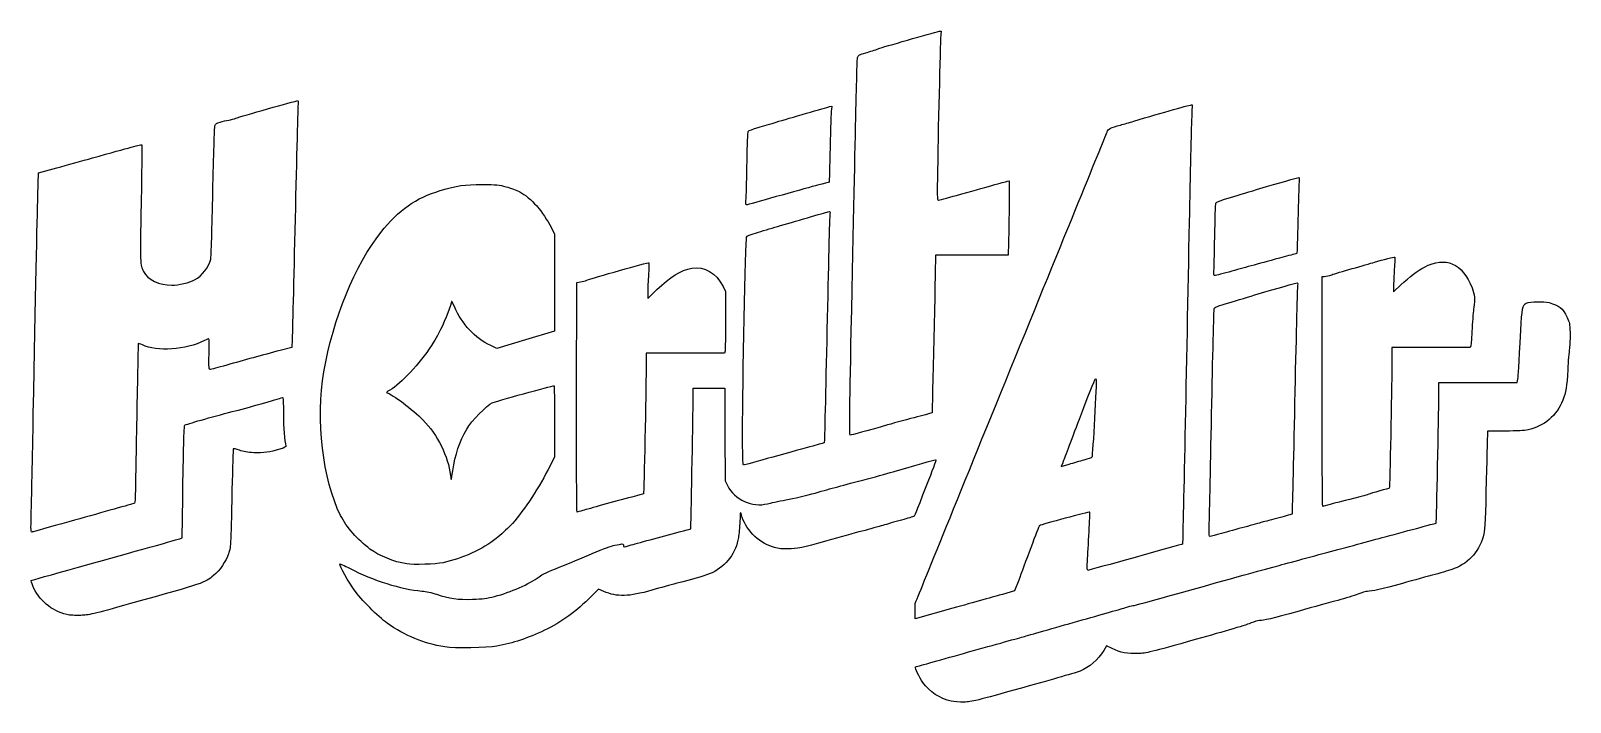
# Model space of a CAD drawing. Extents: x 0 to 670, y 0 to 292.
import ezdxf

# ---------------------------------------------------------------- set-up
doc = ezdxf.new("R2010")
doc.units = 0
doc.layers.add('Image', color=7, linetype='CONTINUOUS')

msp = doc.modelspace()

# ---------------------------------------------------------------- linework, layer by layer
at = {"layer": 'Image', "color": 7}
for p, q in [((347.571253, 259.387677), (348.594738, 259.634816)), ((348.594738, 259.634816), (348.350476, 258.107287)), ((2.974675, 220.762862), (3.206288, 230.500997)), ((3.206288, 230.500997), (11.188548, 232.70345)), ((424.776058, 226.854783), (425.746203, 227.089518)), ((425.746203, 227.089518), (425.746203, 222.025062)), ((311.233176, 219.898843), (311.233176, 219.898843)), ((226.4582, 206.553451), (227.838353, 203.808462)), ((227.838353, 203.808462), (227.836501, 182.722211)), ((425.512841, 205.790604), (425.279479, 194.6206)), ((393.643513, 194.6206), (393.640338, 193.297687)), ((409.461483, 194.6206), (393.643513, 194.6206)), ((425.279479, 194.6206), (409.461483, 194.6206)), ((227.836501, 182.722211), (227.834649, 161.635963)), ((237.450312, 132.792098), (237.539719, 182.793871)), ((237.539719, 182.793871), (239.127216, 183.031643)), ((301.197528, 181.022357), (302.274141, 178.835446)), ((514.787141, 187.300481), (514.787141, 187.300481)), ((561.918101, 135.354084), (561.918101, 185.448402)), ((561.918101, 185.448402), (562.985243, 185.448402)), ((592.962593, 178.679345), (596.214764, 181.740792)), ((268.407558, 175.828562), (272.376298, 179.67185)), ((268.42502, 178.610017), (268.407558, 175.828562)), ((302.274141, 178.835446), (302.274141, 166.487449)), ((592.975293, 180.388184), (592.962593, 178.679345)), ((227.834649, 161.635963), (215.267638, 157.840768)), ((357.009473, 161.900458), (357.009552, 161.900458)), ((113.458816, 154.503306), (108.471655, 153.186536)), ((113.650863, 157.893245), (113.458816, 154.503306)), ((202.700627, 154.045573), (200.111453, 155.290916)), ((215.267638, 157.840768), (202.700627, 154.045573)), ((592.257031, 154.404035), (592.246447, 146.025585)), ((609.325577, 154.404035), (592.257031, 154.404035)), ((626.394097, 154.404035), (609.325577, 154.404035)), ((626.611611, 155.197783), (626.394097, 154.404035)), ((267.702021, 151.934597), (267.694613, 144.614478)), ((284.767605, 151.934597), (267.702021, 151.934597)), ((301.833188, 151.934597), (284.767605, 151.934597)), ((302.053665, 153.037026), (301.833188, 151.934597)), ((646.84708, 139.234628), (647.098513, 140.733931)), ((288.154342, 129.092293), (288.163338, 136.765191)), ((288.163338, 136.765191), (295.031455, 136.765191)), ((295.031455, 136.765191), (301.899545, 136.765191)), ((301.899545, 136.765191), (301.99879, 116.568713)), ((561.918339, 135.354084), (561.918101, 135.354084)), ((612.714987, 132.79645), (612.717898, 139.234628)), ((612.717898, 139.234628), (629.782476, 139.234628)), ((629.782476, 139.234628), (646.84708, 139.234628)), ((237.450047, 132.792098), (237.450312, 132.792098)), ((227.838322, 122.245448), (227.838322, 106.667373)), ((301.99879, 116.568713), (302.098035, 96.372235)), ((309.682589, 118.127528), (309.682589, 118.127528)), ((227.838322, 106.667373), (225.072491, 101.333754)), ((449.000375, 104.262848), (448.366806, 102.628478)), ((448.366806, 102.628478), (451.784923, 103.659671)), ((458.378059, 105.597628), (458.378059, 105.597625)), ((302.098035, 96.372235), (303.104693, 94.322119)), ((65.799478, 71.51847), (66.037545, 88.884231)), ((0.114006, 82.318966), (0.114006, 82.318966)), ((512.777582, 76.175761), (512.777582, 76.175761)), ((64.710088, 71.176653), (65.799478, 71.51847)), ((163.507849, 60.223787), (163.507849, 60.223787)), ((246.954365, 49.180326), (243.834605, 46.024807)), ((249.302648, 48.194797), (246.954365, 49.180326)), ((428.039156, 48.404471), (422.747502, 46.919562)), ((429.848716, 53.162012), (428.039156, 48.404471)), ((401.139907, 40.882253), (384.823966, 36.329854)), ((15.569978, 38.143783), (15.569978, 38.143783)), ((384.823966, 36.329854), (384.782294, 39.363612)), ((180.037213, 24.064854), (180.03708, 24.064854)), ((468.120655, 24.486572), (466.892912, 22.50588)), ((470.515578, 23.291875), (468.120655, 24.486572)), ((400.449505, 0.39817), (400.449585, 0.39817))]:
    msp.add_line(p, q, dxfattribs=at)
for points in [[(369.045419, 284.69753), (370.183892, 285.174391), (392.253527, 291.507557), (395.19021, 292.200115)], [(395.996473, 291.243416), (395.781552, 290.026082), (394.906472, 254.623895), (394.517191, 231.397594)], [(395.19021, 292.200115), (396.185385, 292.43481), (396.203085, 292.413791), (395.996473, 291.243416)], [(359.725494, 280.843956), (359.964809, 281.801702), (360.245584, 281.94893), (363.848353, 283.005859)], [(363.848353, 283.005859), (365.974672, 283.629651), (368.313372, 284.390903), (369.045419, 284.69753)], [(357.009552, 161.900458), (359.028318, 260.158285), (359.47803, 279.853719), (359.725494, 280.843956)], [(89.205799, 254.361516), (90.985319, 255.115736), (115.18163, 261.97365), (116.136306, 261.994375)], [(116.136306, 261.994375), (116.303847, 261.998), (116.350115, 261.485053), (116.239122, 260.854463)], [(116.239122, 260.854463), (116.12813, 260.223875), (115.543577, 237.562368), (114.940114, 210.495562)], [(324.322849, 252.653706), (329.582567, 254.238443), (346.300304, 259.080785), (347.571253, 259.387677)], [(348.350476, 258.107287), (348.216147, 257.267147), (347.95757, 249.839145), (347.775855, 241.600614)], [(479.897363, 253.023347), (492.538277, 256.864389), (505.087513, 260.395713), (505.297406, 260.170852)], [(505.297406, 260.170852), (505.353948, 260.110276), (505.260312, 257.203222), (505.089312, 253.71073)], [(79.137528, 222.1372), (79.471463, 238.388548), (79.856206, 250.303014), (80.068751, 250.974606)], [(80.068751, 250.974606), (80.379548, 251.956671), (80.695164, 252.195843), (82.293444, 252.660477)], [(82.293444, 252.660477), (83.317826, 252.958273), (85.012386, 253.344249), (86.059133, 253.518201)], [(86.059133, 253.518201), (87.105878, 253.692154), (88.521879, 254.071647), (89.205799, 254.361516)], [(311.650079, 235.716655), (311.768956, 242.506259), (312.00028, 248.311915), (312.164163, 248.618114)], [(312.164163, 248.618114), (312.337465, 248.941966), (314.131124, 249.657892), (316.452202, 250.329676)], [(316.452202, 250.329676), (318.646756, 250.964835), (322.188539, 252.010651), (324.322849, 252.653706)], [(426.323417, 145.141349), (449.131688, 201.16799), (468.028474, 247.59097), (468.316287, 248.303525)], [(468.316287, 248.303525), (468.900883, 249.750811), (469.796125, 250.222409), (474.150256, 251.376717)], [(474.150256, 251.376717), (475.564927, 251.751755), (478.151117, 252.492737), (479.897363, 253.023347)], [(505.089312, 253.71073), (504.918339, 250.218239), (504.451033, 230.136415), (504.050904, 209.084455)], [(26.755511, 237.033663), (43.396596, 241.702036), (48.0452, 242.945556), (48.216252, 242.774501)], [(48.216252, 242.774501), (48.31454, 242.676214), (48.189186, 231.206068), (47.937689, 217.285288)], [(347.775855, 241.600614), (347.594166, 233.362083), (347.402264, 226.582464), (347.3494, 226.534794)], [(11.188548, 232.70345), (15.578791, 233.914799), (22.583924, 235.863395), (26.755511, 237.033663)], [(311.233176, 219.898843), (311.343613, 221.809035), (311.531202, 228.92705), (311.650079, 235.716655)], [(394.517191, 231.397594), (394.34217, 220.953851), (394.387942, 218.609709), (394.766931, 218.610955)], [(534.775648, 223.65701), (542.661509, 226.033537), (551.300372, 228.487184), (551.781833, 228.487184)], [(551.781833, 228.487184), (551.999981, 228.487184), (552.042791, 227.703355), (551.895656, 226.402855)], [(78.230047, 192.914624), (78.416191, 193.755896), (78.824559, 206.906056), (79.137528, 222.1372)], [(152.246133, 204.603654), (160.091565, 214.463643), (167.42767, 219.630901), (178.096808, 222.811835)], [(178.096808, 222.811835), (185.579524, 225.042759), (188.529587, 225.467968), (196.441207, 225.455905)], [(196.441207, 225.455905), (202.743077, 225.446301), (203.608662, 225.367606), (206.755945, 224.518193)], [(206.755945, 224.518193), (208.645517, 224.00822), (211.322086, 222.996879), (212.703877, 222.270772)], [(212.703877, 222.270772), (217.62798, 219.683227), (222.866398, 213.697189), (226.4582, 206.553451)], [(342.314471, 225.146629), (338.493024, 224.139601), (315.124711, 217.63296), (311.680426, 216.616925)], [(347.3494, 226.534794), (347.296563, 226.487124), (345.030836, 225.86245), (342.314471, 225.146629)], [(402.815695, 220.744878), (415.498466, 224.310567), (423.754848, 226.607687), (424.776058, 226.854783)], [(425.746203, 222.025062), (425.746203, 219.239609), (425.64119, 211.934103), (425.512841, 205.790604)], [(522.083352, 219.851301), (525.46284, 220.859149), (531.174387, 222.571719), (534.775648, 223.65701)], [(551.895656, 226.402855), (551.765958, 225.256476), (551.519367, 217.860194), (551.347653, 209.966674)], [(1.01966, 125.652718), (2.058526, 177.901247), (2.716, 209.886915), (2.974675, 220.762862)], [(47.937689, 217.285288), (47.455818, 190.612845), (47.458781, 190.5289), (48.986355, 187.567048)], [(311.680426, 216.616925), (311.073315, 216.437835), (311.045084, 216.644998), (311.233176, 219.898843)], [(394.766931, 218.610955), (395.022174, 218.611749), (398.644125, 219.57206), (402.815695, 220.744878)], [(515.191555, 202.696733), (515.312575, 210.340056), (515.530221, 216.914348), (515.675212, 217.306269)], [(515.675212, 217.306269), (515.88418, 217.871201), (517.211988, 218.398546), (522.083352, 219.851301)], [(114.940114, 210.495562), (114.336654, 183.428755), (113.75649, 159.757712), (113.650863, 157.893245)], [(324.852014, 207.157705), (331.763284, 209.218159), (345.601197, 213.22207), (346.859764, 213.52551)], [(347.668064, 212.574168), (347.552997, 211.916003), (346.985388, 189.254504), (346.406719, 162.21528)], [(346.859764, 213.52551), (347.855441, 213.76556), (347.872798, 213.745113), (347.668064, 212.574168)], [(504.050904, 209.084455), (502.887984, 147.900455), (501.258578, 68.931759), (501.157164, 68.841327)], [(551.347653, 209.966674), (551.175965, 202.073151), (550.979301, 195.55862), (550.910615, 195.489937)], [(127.467289, 143.927745), (131.413051, 166.853092), (141.118377, 190.618504), (152.246133, 204.603654)], [(309.682589, 118.127528), (309.682589, 137.174923), (311.001613, 201.623141), (311.410975, 202.57811)], [(311.410975, 202.57811), (311.647274, 203.129339), (312.684941, 203.583511), (315.729388, 204.468193)], [(315.729388, 204.468193), (317.933415, 205.108671), (322.0386, 206.318952), (324.852014, 207.157705)], [(514.787141, 187.300481), (514.888555, 188.125098), (515.070535, 195.05341), (515.191555, 202.696733)], [(550.910615, 195.489937), (550.841929, 195.421251), (548.329584, 194.70973), (545.327629, 193.908778)], [(606.411993, 189.49883), (615.612036, 194.353382), (623.071177, 191.113991), (627.170674, 180.483667)], [(71.229636, 183.908145), (74.515285, 185.696419), (77.475637, 189.5051), (78.230047, 192.914624)], [(241.958205, 183.801296), (244.078314, 184.708126), (268.70725, 191.621011), (268.944343, 191.375806)], [(268.944343, 191.375806), (269.001043, 191.317185), (268.91127, 189.046727), (268.744874, 186.330344)], [(272.376298, 179.67185), (278.230719, 185.341199), (282.740716, 188.101471), (287.624569, 189.004301)], [(287.624569, 189.004301), (293.027691, 190.003124), (298.303814, 186.900371), (301.197528, 181.022357)], [(393.640338, 193.297687), (393.631606, 189.538321), (392.221434, 126.055587), (392.14526, 125.991966)], [(522.622122, 187.698818), (518.956884, 186.655116), (515.653093, 185.801178), (515.280402, 185.801178)], [(545.327629, 193.908778), (534.350623, 190.979995), (529.14607, 189.556546), (522.622122, 187.698818)], [(566.072023, 186.167504), (567.182847, 186.563007), (571.187306, 187.75818), (574.970838, 188.82344)], [(574.970838, 188.82344), (578.754371, 189.888703), (583.119985, 191.145756), (584.672212, 191.616896)], [(584.672212, 191.616896), (588.469397, 192.76945), (593.35071, 193.99718), (593.508507, 193.839383)], [(593.312266, 187.90424), (593.13399, 184.710269), (592.982331, 181.328045), (592.975293, 180.388184)], [(593.508507, 193.839383), (593.578859, 193.769022), (593.490515, 191.098208), (593.312266, 187.90424)], [(596.214764, 181.740792), (600.192342, 185.485124), (603.331377, 187.873295), (606.411993, 189.49883)], [(48.986355, 187.567048), (50.78952, 184.070845), (55.936995, 181.57398), (61.32765, 181.580706)], [(61.32765, 181.580706), (64.061459, 181.584119), (69.162615, 182.783131), (71.229636, 183.908145)], [(239.127216, 183.031643), (240.000338, 183.162418), (241.274283, 183.508762), (241.958205, 183.801296)], [(268.744874, 186.330344), (268.578478, 183.613963), (268.434545, 180.139815), (268.42502, 178.610017)], [(515.280402, 185.801178), (514.68943, 185.801178), (514.626327, 185.992961), (514.787141, 187.300481)], [(534.070086, 177.796015), (541.975208, 180.178341), (550.595179, 182.626186), (551.079286, 182.626186)], [(551.079286, 182.626186), (551.301668, 182.626186), (551.341911, 181.876843), (551.188241, 180.597721)], [(562.985243, 185.448402), (563.572166, 185.448402), (564.961226, 185.771997), (566.072023, 186.167504)], [(183.039962, 174.47396), (183.032156, 173.445794), (180.22232, 166.293714), (178.273489, 162.341515)], [(184.253888, 172.270721), (183.588598, 173.794641), (183.04233, 174.786098), (183.039962, 174.47396)], [(521.37779, 173.990305), (524.757304, 174.998151), (530.468824, 176.71072), (534.070086, 177.796015)], [(551.188241, 180.597721), (551.054204, 179.482063), (550.493394, 156.850464), (549.942004, 130.305277)], [(627.170674, 180.483667), (628.327377, 177.484225), (628.490333, 175.524334), (627.887164, 171.866492)], [(650.750759, 173.848335), (652.598129, 174.550704), (658.243291, 174.635032), (660.674383, 173.996576)], [(200.111453, 155.290916), (193.122319, 158.652555), (187.633122, 164.53022), (184.253888, 172.270721)], [(513.800618, 125.438988), (514.298774, 150.350959), (514.824897, 171.053964), (514.969809, 171.445668)], [(514.969809, 171.445668), (515.178591, 172.010097), (516.508066, 172.538037), (521.37779, 173.990305)], [(627.887164, 171.866492), (627.695183, 170.702328), (627.37861, 166.654213), (627.183639, 162.870681)], [(648.348798, 161.988739), (648.793244, 171.107838), (649.231288, 173.270637), (650.750759, 173.848335)], [(660.674383, 173.996576), (665.114636, 172.830475), (666.513194, 171.6784), (668.522064, 167.531918)], [(668.522064, 167.531918), (669.578278, 165.351828), (669.680275, 164.832945), (669.806322, 160.999105)], [(178.273489, 162.341515), (177.221066, 160.207217), (175.429587, 157.032224), (174.292429, 155.285979)], [(302.274141, 166.487449), (302.274141, 159.696051), (302.174923, 153.643359), (302.053665, 153.037026)], [(346.406719, 162.21528), (345.82805, 135.176059), (345.305552, 113.008261), (345.245624, 112.953511)], [(356.529996, 116.304046), (356.157887, 116.303977), (356.247237, 124.800251), (357.009473, 161.900458)], [(627.183639, 162.870681), (626.988641, 159.087148), (626.731255, 155.634344), (626.611611, 155.197783)], [(647.098513, 140.733931), (647.346427, 142.212226), (647.570978, 146.029619), (648.348798, 161.988739)], [(669.806322, 160.999105), (669.881622, 158.708559), (669.762243, 155.59685), (669.541078, 154.084196)], [(46.695788, 156.038997), (46.632757, 155.818864), (46.32364, 141.430664), (46.008865, 124.065222)], [(48.512786, 155.597453), (47.405463, 156.144994), (46.770334, 156.299336), (46.695788, 156.038997)], [(75.515193, 157.451789), (67.345422, 153.362918), (54.777284, 152.499825), (48.512786, 155.597453)], [(77.400315, 158.284582), (77.278679, 158.284582), (76.430371, 157.909824), (75.515193, 157.451789)], [(77.500238, 151.581607), (77.56692, 155.268244), (77.52196, 158.284582), (77.400315, 158.284582)], [(174.292429, 155.285979), (169.233336, 147.517117), (160.985338, 138.690622), (156.224721, 135.951038)], [(77.946827, 144.878846), (77.440572, 144.878658), (77.392145, 145.605472), (77.500238, 151.581607)], [(108.471655, 153.186536), (100.86241, 151.177454), (92.544372, 148.891396), (85.178753, 146.784916)], [(669.541078, 154.084196), (669.319887, 152.571543), (668.990614, 148.413139), (668.809374, 144.843302)], [(85.178753, 146.784916), (81.513497, 145.736695), (78.25913, 144.878963), (77.946827, 144.878846)], [(134.72493, 81.340571), (126.940852, 96.825222), (123.889401, 123.139796), (127.467289, 143.927745)], [(267.694613, 144.614478), (267.686676, 136.550172), (266.732961, 90.870395), (266.569502, 90.721969)], [(384.797111, 42.836051), (384.828332, 43.077321), (403.515146, 89.114706), (426.323417, 145.141349)], [(592.246447, 146.025585), (592.234541, 136.617651), (591.325462, 93.382689), (591.135676, 93.192909)], [(668.809374, 144.843302), (668.427476, 137.321896), (668.071956, 135.110726), (666.659746, 131.473537)], [(156.224721, 135.951038), (154.786081, 135.123145), (154.457941, 134.801148), (154.955285, 134.705367)], [(154.955285, 134.705367), (157.052393, 134.301502), (166.356317, 127.303237), (170.579554, 122.95304)], [(200.711074, 130.381969), (201.976518, 130.935421), (226.885356, 137.823521), (227.621316, 137.823521)], [(227.621316, 137.823521), (227.740669, 137.823521), (227.838322, 130.813387), (227.838322, 122.245448)], [(463.063421, 140.55625), (462.810216, 140.45909), (459.685018, 132.621061), (456.118496, 123.138407)], [(461.858353, 106.788319), (462.191489, 107.098134), (464.007373, 140.249282), (463.707627, 140.549027)], [(463.707627, 140.549027), (463.606504, 140.650159), (463.316601, 140.653405), (463.063421, 140.55625)], [(562.198162, 85.259765), (562.044254, 85.259765), (561.918339, 107.802208), (561.918339, 135.354084)], [(87.603624, 126.52778), (94.215442, 128.199236), (107.135374, 131.878362), (109.481699, 132.757856)], [(109.481699, 132.757856), (109.709047, 132.843075), (109.844651, 130.349219), (109.863098, 125.743636)], [(189.639233, 118.878089), (191.748415, 122.483245), (198.361466, 129.354346), (200.711074, 130.381969)], [(237.677472, 82.790325), (237.491285, 82.790325), (237.397509, 103.408561), (237.450047, 132.792098)], [(287.1144, 75.52331), (287.22153, 75.917353), (288.148045, 123.645009), (288.154342, 129.092293)], [(549.942004, 130.305277), (549.390614, 103.760091), (548.87862, 81.980459), (548.804272, 81.906098)], [(611.567677, 78.012906), (611.710261, 78.124687), (612.711812, 125.948074), (612.714987, 132.79645)], [(666.659746, 131.473537), (664.111735, 124.91105), (658.380901, 120.024655), (651.523341, 118.567511)], [(0.114006, 82.318966), (0.230186, 86.943829), (0.63773, 106.444017), (1.01966, 125.652718)], [(46.008865, 124.065222), (45.694089, 106.699779), (45.408787, 91.18274), (45.374857, 89.582914)], [(66.037545, 88.884231), (66.318658, 109.38986), (66.624273, 120.269574), (66.928458, 120.600196)], [(66.928458, 120.600196), (67.304165, 121.008556), (78.735699, 124.285984), (87.603624, 126.52778)], [(109.863098, 125.743636), (109.887942, 119.539926), (110.333534, 113.625924), (110.924937, 111.650613)], [(170.579554, 122.95304), (176.960225, 116.38055), (181.588593, 107.038561), (182.560297, 98.770876)], [(372.829586, 120.729387), (363.745828, 118.116366), (357.070989, 116.304146), (356.529996, 116.304046)], [(385.705953, 124.262053), (382.213461, 123.351639), (376.4191, 121.761939), (372.829586, 120.729387)], [(392.14526, 125.991966), (392.096127, 125.950929), (389.198444, 125.172468), (385.705953, 124.262053)], [(456.118496, 123.138407), (452.551975, 113.65575), (449.348831, 105.161749), (449.000375, 104.262848)], [(512.777582, 76.175761), (512.842087, 78.358565), (513.302461, 100.52702), (513.800618, 125.438988)], [(183.549307, 100.791216), (184.602291, 107.833529), (186.533824, 113.570115), (189.639233, 118.878089)], [(310.058005, 103.251385), (309.798582, 103.251385), (309.682589, 107.847687), (309.682589, 118.127528)], [(633.861759, 117.979822), (633.849323, 117.931314), (633.616332, 108.36665), (633.344182, 96.725014)], [(641.557411, 118.074141), (637.337317, 118.070781), (633.874273, 118.028328), (633.861759, 117.979822)], [(651.523341, 118.567511), (649.9804, 118.239653), (646.720371, 118.078263), (641.557411, 118.074141)], [(88.001416, 110.360061), (87.926843, 110.233823), (87.686875, 102.193055), (87.468152, 92.491691)], [(90.695482, 109.697866), (89.288317, 110.188312), (88.075989, 110.486301), (88.001416, 110.360061)], [(96.984273, 108.627576), (94.260445, 108.757965), (92.563652, 109.046744), (90.695482, 109.697866)], [(108.296419, 110.167254), (104.044358, 108.824029), (101.139558, 108.42866), (96.984273, 108.627576)], [(110.924937, 111.650613), (111.068862, 111.169895), (110.558352, 110.881799), (108.296419, 110.167254)], [(340.19781, 111.549331), (337.481419, 110.831782), (329.673187, 108.671203), (322.84616, 106.748041)], [(345.245624, 112.953511), (345.185696, 112.898758), (342.914174, 112.266876), (340.19781, 111.549331)], [(182.889631, 96.990565), (182.948736, 97.049668), (183.24559, 98.759962), (183.549307, 100.791216)], [(225.072491, 101.333754), (220.079572, 91.705431), (213.738186, 82.27994), (208.556909, 76.785899)], [(322.84616, 106.748041), (316.019133, 104.824882), (310.264459, 103.251385), (310.058005, 103.251385)], [(364.118519, 97.274462), (368.543611, 98.443804), (373.941098, 99.927573), (376.112952, 100.571726)], [(376.112952, 100.571726), (389.669137, 104.592425), (393.73863, 105.743418), (393.884071, 105.597993)], [(393.884071, 105.597993), (393.974188, 105.507858), (392.119754, 100.489632), (389.763063, 94.44638)], [(451.784923, 103.659671), (453.664915, 104.226825), (456.631813, 105.098908), (458.378059, 105.597628)], [(458.378059, 105.597625), (460.124305, 106.096348), (461.690449, 106.632159), (461.858353, 106.788319)], [(182.560297, 98.770876), (182.682328, 97.732601), (182.830526, 96.93146), (182.889631, 96.990565)], [(303.104693, 94.322119), (306.094742, 88.232852), (314.007484, 84.647153), (320.530902, 86.425358)], [(341.256273, 91.067699), (348.773226, 93.192444), (352.505297, 94.205647), (364.118519, 97.274462)], [(389.763063, 94.44638), (384.625132, 81.271065), (384.565337, 81.126121), (384.168859, 80.88107)], [(633.344182, 96.725014), (632.982365, 81.247491), (632.713655, 74.942083), (632.344403, 73.265351)], [(45.374857, 89.582914), (45.326351, 87.295647), (45.196165, 86.639262), (44.76557, 86.510916)], [(87.468152, 92.491691), (86.887539, 66.738631), (86.925501, 67.452559), (85.986256, 64.622316)], [(261.528283, 89.320684), (253.529123, 87.20167), (242.651354, 84.216063), (240.236314, 83.476711)], [(266.569502, 90.721969), (266.513225, 90.670844), (264.244666, 90.040266), (261.528283, 89.320684)], [(320.530902, 86.425358), (321.64641, 86.729432), (325.257831, 87.472065), (328.556304, 88.075658)], [(328.556304, 88.075658), (331.85475, 88.67925), (337.569736, 90.025669), (341.256273, 91.067699)], [(569.350229, 87.144925), (568.852205, 87.056184), (567.102202, 86.59572), (565.46134, 86.12167)], [(582.202994, 90.545241), (581.48161, 90.213002), (570.987123, 87.436585), (569.350229, 87.144925)], [(586.960906, 91.970339), (584.732114, 91.365257), (582.591058, 90.723964), (582.202994, 90.545241)], [(591.135676, 93.192909), (591.06834, 93.125578), (589.189697, 92.575421), (586.960906, 91.970339)], [(0.540977, 74.108208), (-0.066482, 73.919667), (-0.087054, 74.31526), (0.114006, 82.318966)], [(44.76557, 86.510916), (42.002771, 85.687426), (29.118325, 82.062974), (16.524981, 78.56671)], [(147.521763, 66.68102), (142.204783, 70.595159), (137.304945, 76.208222), (134.72493, 81.340571)], [(240.236314, 83.476711), (239.003206, 83.099199), (237.851726, 82.790325), (237.677472, 82.790325)], [(309.174802, 81.6231), (308.734166, 83.301404), (308.726916, 83.270593), (308.494824, 78.733391)], [(322.735485, 67.604186), (316.306496, 69.706523), (310.812225, 75.386436), (309.174802, 81.6231)], [(384.168859, 80.88107), (383.996537, 80.774581), (381.573197, 80.055096), (378.783649, 79.282213)], [(460.828333, 82.749429), (460.57682, 83.003126), (439.705162, 77.383316), (438.941603, 76.856304)], [(460.486862, 74.147292), (460.748535, 78.803948), (460.902204, 82.674909), (460.828333, 82.749429)], [(548.804272, 81.906098), (548.729898, 81.831737), (546.212923, 81.117139), (543.210968, 80.318104)], [(565.46134, 86.12167), (563.820504, 85.647622), (562.35207, 85.259765), (562.198162, 85.259765)], [(16.524981, 78.56671), (8.084793, 76.223481), (0.891991, 74.217153), (0.540977, 74.108208)], [(208.556909, 76.785899), (207.22904, 75.377837), (204.475702, 72.888151), (202.438415, 71.253266)], [(260.697642, 68.299369), (263.200523, 69.056756), (274.390486, 72.122843), (282.077804, 74.157603)], [(282.077804, 74.157603), (284.842693, 74.889442), (287.109161, 75.504012), (287.1144, 75.52331)], [(308.494824, 78.733391), (308.365814, 76.211037), (308.100649, 73.064181), (307.905572, 71.740381)], [(361.717325, 74.492737), (358.418852, 73.633243), (351.529675, 71.738243), (346.408042, 70.281623)], [(370.713137, 76.966209), (369.063913, 76.465291), (365.015798, 75.352228), (361.717325, 74.492737)], [(378.783649, 79.282213), (375.994101, 78.50933), (372.36236, 77.467128), (370.713137, 76.966209)], [(438.941603, 76.856304), (438.750707, 76.724539), (437.033856, 72.409865), (435.1264, 67.268143)], [(459.780929, 61.535519), (459.907479, 63.815339), (460.225164, 69.490637), (460.486862, 74.147292)], [(513.226817, 72.20702), (512.733291, 72.20702), (512.675427, 72.718215), (512.777582, 76.175761)], [(528.227888, 76.250304), (525.12346, 75.415657), (520.605684, 74.164472), (518.188404, 73.469892)], [(535.812601, 78.316578), (534.745459, 78.014774), (531.332343, 77.084951), (528.227888, 76.250304)], [(543.210968, 80.318104), (540.209012, 79.51907), (536.879742, 78.618383), (535.812601, 78.316578)], [(591.374965, 72.568864), (596.225639, 73.894455), (602.734373, 75.646762), (605.838827, 76.462878)], [(605.838827, 76.462878), (608.943255, 77.278996), (611.521243, 77.976508), (611.567677, 78.012906)], [(20.05275, 58.610031), (39.133293, 63.904857), (62.409571, 70.454824), (64.710088, 71.176653)], [(202.438415, 71.253266), (196.67277, 66.626434), (187.439091, 62.421371), (179.331528, 60.730275)], [(244.24248, 64.717005), (249.252358, 66.864919), (252.450274, 68.025407), (254.120233, 68.301539)], [(254.120233, 68.301539), (255.478426, 68.526117), (256.867485, 68.793049), (257.207032, 68.894718)], [(257.207032, 68.894718), (257.655523, 69.029009), (257.82439, 68.880086), (257.82439, 68.350246)], [(257.82439, 68.350246), (257.82439, 67.457073), (257.90921, 67.45557), (260.697642, 68.299369)], [(307.905572, 71.740381), (306.94175, 65.199482), (302.535629, 59.275372), (296.453587, 56.343018)], [(329.085469, 66.790417), (326.014537, 66.747772), (324.928981, 66.886887), (322.735485, 67.604186)], [(346.408042, 70.281623), (335.394734, 67.149379), (333.948711, 66.857952), (329.085469, 66.790417)], [(435.1264, 67.268143), (433.218944, 62.12642), (430.843997, 55.778661), (429.848716, 53.162012)], [(501.157164, 68.841327), (500.98709, 68.689677), (460.295966, 57.39039), (459.919888, 57.39039)], [(518.188404, 73.469892), (515.771097, 72.775312), (513.53839, 72.20702), (513.226817, 72.20702)], [(567.209755, 66.039775), (575.649943, 68.305185), (586.524291, 71.243275), (591.374965, 72.568864)], [(632.344403, 73.265351), (630.821386, 66.349366), (625.965368, 60.663624), (619.42065, 58.133322)], [(85.986256, 64.622316), (84.905441, 61.365477), (82.098955, 57.28625), (79.480226, 55.16581)], [(134.352472, 60.1645), (134.352472, 60.363241), (136.297154, 59.513536), (138.673988, 58.276266)], [(163.507849, 60.223787), (157.941518, 61.100879), (151.649353, 63.642463), (147.521763, 66.68102)], [(179.331528, 60.730275), (176.031746, 60.041998), (166.58127, 59.739506), (163.507849, 60.223787)], [(229.926617, 58.79988), (233.725768, 60.307385), (240.167907, 62.970089), (244.24248, 64.717005)], [(459.919888, 57.39039), (459.67081, 57.39039), (459.625619, 58.738375), (459.780929, 61.535519)], [(542.162585, 59.273636), (547.498345, 60.729603), (558.769567, 63.774365), (567.209755, 66.039775)], [(0.013647, 52.981405), (0.072611, 53.03506), (9.090207, 55.567942), (20.05275, 58.610031)], [(79.480226, 55.16581), (75.356792, 51.826975), (75.946534, 52.02691), (43.336027, 42.912161)], [(140.605174, 48.923744), (138.417631, 52.018205), (134.352472, 59.326318), (134.352472, 60.1645)], [(138.673988, 58.276266), (148.869311, 52.969052), (161.04198, 49.142059), (170.159328, 48.377521)], [(201.777356, 46.041388), (208.670917, 47.80272), (217.054098, 51.51572), (221.107195, 54.602778)], [(221.107195, 54.602778), (222.441687, 55.619199), (225.105143, 56.88672), (229.926617, 58.79988)], [(296.453587, 56.343018), (294.499829, 55.401038), (289.403622, 53.883127), (280.578626, 51.61465)], [(494.715448, 46.088161), (528.254346, 55.45484), (532.958997, 56.762252), (542.162585, 59.273636)], [(611.130402, 55.625454), (608.025947, 54.808732), (601.596588, 53.057787), (596.842937, 51.734469)], [(619.42065, 58.133322), (617.965446, 57.570716), (614.23483, 56.442176), (611.130402, 55.625454)], [(0.790949, 50.707063), (0.304468, 51.9043), (-0.045318, 52.927753), (0.013647, 52.981405)], [(15.569978, 38.143783), (9.037995, 39.632148), (3.313892, 44.498061), (0.790949, 50.707063)], [(155.074527, 34.34011), (151.121246, 37.144097), (143.507967, 44.817508), (140.605174, 48.923744)], [(170.159328, 48.377521), (171.862756, 48.234678), (174.380027, 47.671866), (176.509312, 46.957786)], [(176.509312, 46.957786), (182.093298, 45.085139), (185.813426, 44.573809), (192.207884, 44.800019)], [(270.171716, 48.736065), (260.167373, 45.868531), (255.155349, 45.738539), (249.302648, 48.194797)], [(280.578626, 51.61465), (278.638362, 51.115899), (273.955248, 49.820536), (270.171716, 48.736065)], [(422.747502, 46.919562), (419.837093, 46.102861), (410.113679, 43.386073), (401.139907, 40.882253)], [(577.483924, 47.014071), (575.81065, 46.351807), (571.9016, 45.144797), (568.797172, 44.331827)], [(581.643931, 48.218192), (581.029226, 48.218192), (579.157224, 47.676337), (577.483924, 47.014071)], [(596.842937, 51.734469), (587.742033, 49.200976), (583.493973, 48.218192), (581.643931, 48.218192)], [(43.336027, 42.912161), (26.287634, 38.147077), (25.353757, 37.926547), (21.640246, 37.788789)], [(192.207884, 44.800019), (196.682443, 44.958311), (198.421114, 45.183854), (201.777356, 46.041388)], [(243.834605, 46.024807), (237.534327, 39.652325), (230.719963, 34.716357), (223.500121, 31.295581)], [(384.782294, 39.363612), (384.759276, 41.032179), (384.76589, 42.594778), (384.797111, 42.836051)], [(455.555861, 35.226695), (465.839291, 38.136872), (475.213535, 40.825273), (476.387488, 41.200917)], [(476.387488, 41.200917), (477.561441, 41.576563), (478.990796, 41.943246), (479.56383, 42.015768)], [(479.56383, 42.015768), (480.136863, 42.088287), (486.955079, 43.920866), (494.715448, 46.088161)], [(568.797172, 44.331827), (565.692717, 43.518857), (558.072736, 41.425796), (551.86388, 39.680582)], [(21.640246, 37.788789), (19.07078, 37.693473), (17.019881, 37.813422), (15.569978, 38.143783)], [(180.03708, 24.064854), (170.900535, 25.538659), (162.758095, 28.890313), (155.074527, 34.34011)], [(431.743419, 28.46571), (434.556807, 29.27409), (445.272405, 32.316526), (455.555861, 35.226695)], [(531.071438, 34.47011), (529.845467, 33.885004), (519.304017, 30.744429), (507.208566, 27.360734)], [(534.628249, 35.524348), (533.858525, 35.520882), (532.313759, 35.063014), (531.071438, 34.47011)], [(551.86388, 39.680582), (539.581634, 36.228246), (536.701334, 35.53368), (534.628249, 35.524348)], [(223.500121, 31.295581), (216.161454, 27.818488), (209.840759, 25.705848), (202.724673, 24.351503)], [(405.878716, 21.237946), (417.290908, 24.404869), (428.930006, 27.657357), (431.743419, 28.46571)], [(507.208566, 27.360734), (486.750954, 21.637757), (485.335092, 21.290837), (481.837653, 21.144364)], [(202.724673, 24.351503), (198.533921, 23.553918), (184.318071, 23.374293), (180.037213, 24.064854)], [(384.95766, 15.308331), (385.052036, 15.402708), (394.466523, 18.07105), (405.878716, 21.237946)], [(466.892912, 22.50588), (464.301166, 18.324653), (460.667784, 15.158207), (456.546247, 13.488928)], [(481.837653, 21.144364), (477.310405, 20.954737), (473.90647, 21.600372), (470.515578, 23.291875)], [(388.191178, 8.490379), (386.620747, 10.691125), (384.600394, 14.951065), (384.95766, 15.308331)], [(456.546247, 13.488928), (455.419416, 13.032523), (444.416851, 9.841629), (432.096108, 6.398033)], [(400.449585, 0.39817), (395.658548, 1.486531), (390.989695, 4.568576), (388.191178, 8.490379)], [(406.167005, 0.018865), (403.975678, -0.054504), (401.809698, 0.089191), (400.449505, 0.39817)], [(432.096108, 6.398033), (410.982727, 0.496939), (409.491936, 0.130175), (406.167005, 0.018865)]]:
    msp.add_open_spline(points, degree=3, dxfattribs=at)

doc.saveas('drawing.dxf')
